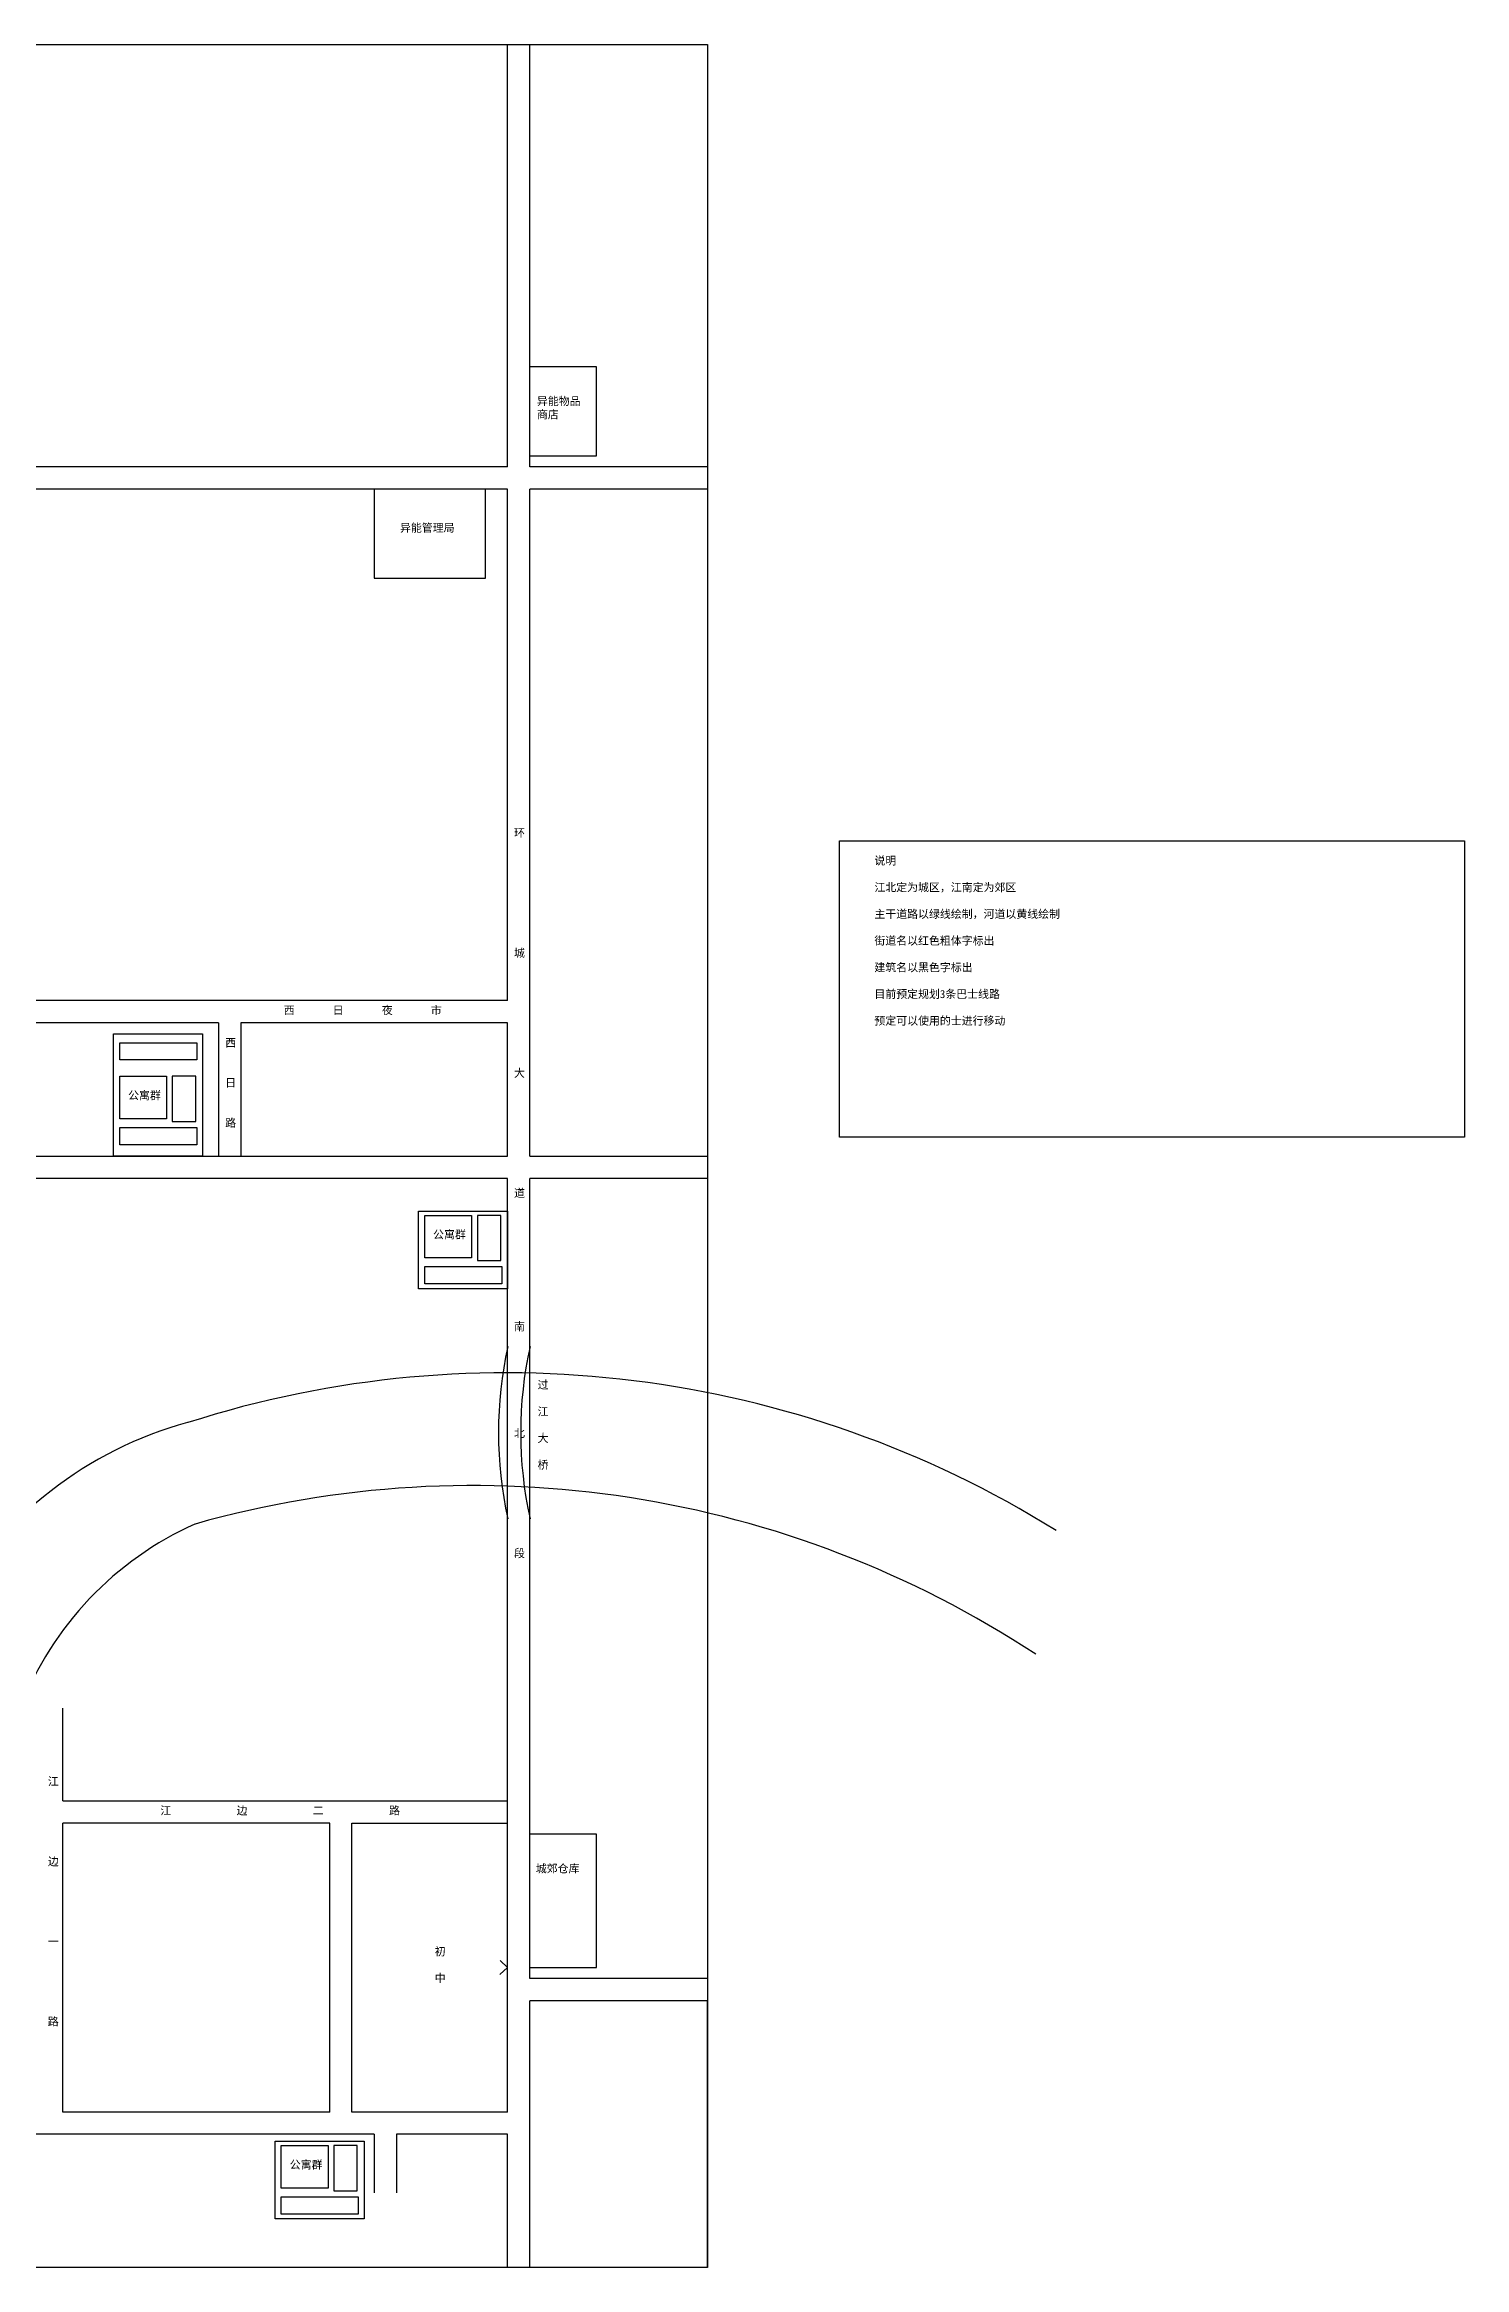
# Model space of a CAD drawing. Header units: millimetres. Extents: x 611 to 15939, y 1151 to 11288.
# Drawn here: x 9551 to 15939, y 1288 to 11288 of the extents above; entities that cross this region are included whole.
import ezdxf

# ---------------------------------------------------------------- set-up
doc = ezdxf.new("R2010")
doc.units = ezdxf.units.MM
doc.styles.get("Standard").update_dxf_attribs({"font": 'arial.ttf'})

msp = doc.modelspace()

# ---------------------------------------------------------------- linework, layer by layer
for p, q in [((2534, 11288), (12534, 11288)), ((11634, 9388), (11634, 11288)), ((11734, 9388), (11734, 11288)), ((12534, 11288), (12534, 1288)), ((12034, 9838), (11734, 9838)), ((12034, 9438), (12034, 9838)), ((11734, 9438), (12034, 9438)), ((11634, 9388), (9134, 9388)), ((12534, 9388), (11734, 9388)), ((11634, 9288), (6934, 9288)), ((11034, 9288), (11034, 8888)), ((11634, 9288), (11034, 9288)), ((11534, 8888), (11534, 9288)), ((11634, 6988), (11634, 9288)), ((12534, 9288), (11734, 9288)), ((11734, 6288), (11734, 9288)), ((11034, 8888), (11534, 8888)), ((11634, 6988), (8634, 6988)), ((10334, 6888), (8634, 6888)), ((9862, 6638), (9862, 6838)), ((9862, 6838), (10262, 6838)), ((10262, 6838), (10262, 6638)), ((10334, 6888), (10334, 6288)), ((11634, 6888), (10434, 6888)), ((10434, 6888), (10434, 6288)), ((11634, 6288), (11634, 6888)), ((9862, 6288), (9862, 6638)), ((10262, 6638), (10262, 6288)), ((7934, 6288), (10334, 6288)), ((7934, 6288), (11634, 6288)), ((9862, 6288), (10262, 6288)), ((10262, 6288), (9862, 6288)), ((10434, 6288), (11634, 6288)), ((11734, 6288), (12534, 6288)), ((11634, 6188), (5634, 6188)), ((11634, 1988), (11634, 6188)), ((12534, 6188), (11734, 6188)), ((11734, 2588), (11734, 6188)), ((11634, 5691), (11634, 6041)), ((9634, 3388), (9634, 3805)), ((9634, 3388), (11634, 3388)), ((9634, 1988), (9634, 3288)), ((10834, 3288), (9634, 3288)), ((10834, 1988), (10834, 3288)), ((10934, 1988), (10934, 3288)), ((10934, 3288), (11634, 3288)), ((12034, 3238), (11734, 3238)), ((12034, 2638), (12034, 3238)), ((11634, 2638), (11599, 2606)), ((11634, 2638), (11600, 2669)), ((11734, 2588), (11734, 2638)), ((11734, 2638), (12034, 2638)), ((12534, 2588), (11734, 2588)), ((11734, 1288), (11734, 2488)), ((12534, 2488), (11734, 2488)), ((12534, 1288), (12534, 2488)), ((10834, 1988), (9634, 1988)), ((10834, 1988), (9634, 1988)), ((11634, 1988), (10934, 1988)), ((11034, 1888), (4284, 1888)), ((11034, 1888), (11034, 1624)), ((11634, 1888), (11134, 1888)), ((11134, 1888), (11134, 1624)), ((11634, 1288), (11634, 1888)), ((12534, 1288), (2534, 1288))]:
    msp.add_line(p, q)
for points in [[(13127, 7706), (15939, 7706), (15939, 6373), (13127, 6373)], [(9890, 6798), (10236, 6798), (10236, 6721), (9890, 6721)], [(9890, 6647), (10100, 6647), (10100, 6455), (9890, 6455)], [(10232, 6647), (10126, 6647), (10126, 6443), (10232, 6443)], [(9890, 6416), (10236, 6416), (10236, 6338), (9890, 6338)], [(11234, 6041), (11634, 6041), (11634, 5691), (11234, 5691)], [(11262, 6021), (11472, 6021), (11472, 5830), (11262, 5830)], [(11604, 6021), (11498, 6021), (11498, 5818), (11604, 5818)], [(11262, 5791), (11608, 5791), (11608, 5713), (11262, 5713)], [(10589, 1857), (10989, 1857), (10989, 1507), (10589, 1507)], [(10616, 1837), (10827, 1837), (10827, 1646), (10616, 1646)], [(10958, 1837), (10853, 1837), (10853, 1634), (10958, 1634)], [(10616, 1607), (10962, 1607), (10962, 1529), (10616, 1529)]]:
    msp.add_lwpolyline(points, close=True)
for centre in [(13411, 5044), (13511, 5044)]:
    msp.add_arc(centre, 1818, 167.6739, 192.3261)
at = {"color": 41, "true_color": 0xf4ee51}
for centre, radius, start, end in [((11625, 635), 4678, 58.0334, 107.7975), ((10646, 3418), 1731, 105.1237, 150.8659), ((11478, 204), 4602, 56.6204, 105.7576), ((10841, 3264), 1500, 114.1291, 158.7646)]:
    msp.add_arc(centre, radius, start, end, dxfattribs=at)

# ---------------------------------------------------------------- texts
at = {"char_height": 36, "attachment_point": 1}
for s, width, heights, insert in [('{\\fSimSun|b0|i0|c134|p2;异能物品\\P商店}', 278.79, [199], (11766, 9702)), ('{\\fSimSun|b0|i0|c134|p2;异能管理局}', 278.79, [71.3], (11150, 9132)), ('{\\fSimSun|b0|i0|c134|p2;说明\\P\\P江北定为城区，江南定为郊区\\P\\P主干道路以绿线绘制，河道以黄线绘制\\P\\P街道名以红色粗体字标出\\P\\P建筑名以黑色字标出\\P\\P目前预定规划3条巴士线路\\P\\P预定可以使用的士进行移动}', 2546.51, [1202], (13284, 7635)), ('{\\fSimSun|b1|i0|c134|p2;\\C242;\\c2564301;西       日       夜       市}', 872.19, [49.9], (10627, 6962)), ('{\\fSimSun|b0|i0|c134|p2;公寓群}', 180.06, [113], (9927, 6579)), ('{\\fSimSun|b0|i0|c134|p2;公寓群}', 180.06, [113], (11299, 5953)), ('{\\fSimSun|b0|i0|c134|p2;过\\P\\P江\\P\\P大\\P\\P桥}', 50, [466], (11769, 5277)), ('{\\fSimSun|b1|i0|c134|p2;\\C242;\\c2564301;江            边            二            路}', 3994.62, [49.9], (10072, 3362)), ('{\\fSimSun|b0|i0|c134|p2;城郊仓库}', 215.76, [78], (11761, 3101)), ('{\\fSimSun|b0|i0|c134|p2;初\\P\\P中}', 218.56, [224], (11306, 2728)), ('{\\fSimSun|b0|i0|c134|p2;公寓群}', 180.06, [113], (10654, 1769))]:
    msp.add_mtext_dynamic_manual_height_columns(s, width=width, gutter_width=12.5, heights=heights, dxfattribs=dict(at, insert=insert))
at = {"color": 242, "true_color": 0xcd2027, "char_height": 36, "attachment_point": 1}
for s, heights, insert in [('{\\fSimSun|b1|i0|c134|p2;环\\P\\P\\P\\P\\P\\P\\P\\P\\P城\\P\\P\\P\\P\\P\\P\\P\\P\\P大\\P\\P\\P\\P\\P\\P\\P\\P\\P道\\P\\P\\P\\P\\P\\P\\P\\P\\P\\P南\\P\\P\\P\\P\\P\\P\\P\\P北\\P\\P\\P\\P\\P\\P\\P\\P\\P段}', [3491], (11663, 7760)), ('{\\fSimSun|b1|i0|c134|p2;西\\P\\P\\P日\\P\\P\\P路}', [538], (10364, 6816)), ('{\\fSimSun|b1|i0|c134|p2;江\\P\\P\\P\\P\\P\\P边\\P\\P\\P\\P\\P\\P一\\P\\P\\P\\P\\P\\P路}', [1759], (9566, 3493))]:
    msp.add_mtext_dynamic_manual_height_columns(s, width=45.79, gutter_width=12.5, heights=heights, dxfattribs=dict(at, insert=insert))

doc.saveas('drawing.dxf')
